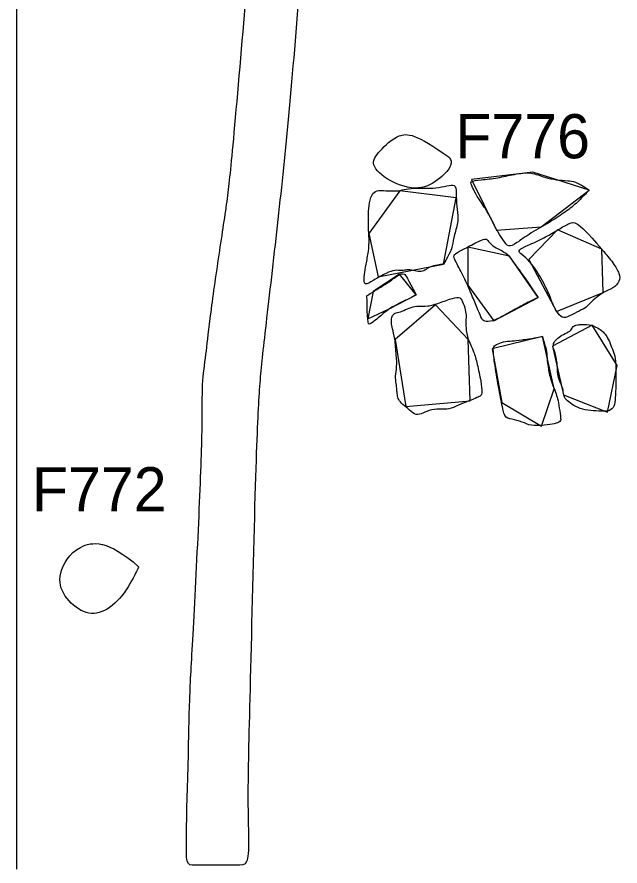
# Model space of a CAD drawing. Extents: x -29.4 to 22.1, y 358.8 to 440.
# Drawn here: x -10 to -3.86, y 420.03 to 428.68 of the extents above; entities that cross this region are included whole.
import ezdxf

# ---------------------------------------------------------------- set-up
doc = ezdxf.new("R2010")
doc.units = 0
for name, color, linetype in [('Feature Labels', 7, 'Continuous'), ('Posthole', 7, 'Continuous'), ('Quadrat Lines', 7, 'Continuous'), ('Stone', 7, 'Continuous'), ('Trench', 7, 'Continuous')]:
    doc.layers.add(name, color=color, linetype=linetype)

msp = doc.modelspace()

# ---------------------------------------------------------------- linework, layer by layer
at = {"layer": 'Posthole'}
for points in [[(-5.596, 427.254), (-5.9356, 427.4985), (-6.119, 427.5053), (-6.3159, 427.3083), (-6.411, 427.186), (-6.2208, 427.0026), (-5.8948, 426.9007), (-5.6775, 427.0434), (-5.5553, 427.1792), (-5.596, 427.254), (-5.596, 427.254), (-5.596, 427.254)], [(-8.7604, 423.0815), (-9.0708, 423.3581), (-9.4038, 423.3242), (-9.5956, 423.0025), (-9.5336, 422.7767), (-9.3191, 422.5904), (-9.1103, 422.6073), (-8.8959, 422.7993), (-8.7604, 423.0815), (-8.7604, 423.0815), (-8.7604, 423.0815)]]:
    msp.add_open_spline(points, degree=3, dxfattribs=at)
at = {"layer": 'Quadrat Lines'}
for p, q in [((-10, 420), (-10, 430)), ((-4.7436, 427.1022), (-5.3704, 427.0258)), ((-4.1713, 426.9181), (-4.7436, 427.1022)), ((-5.3704, 427.0258), (-5.1154, 426.5115)), ((-6.0985, 426.9134), (-6.4148, 426.4761)), ((-5.5274, 426.8403), (-6.0985, 426.9134)), ((-4.6601, 426.5439), (-4.1713, 426.9181)), ((-5.6551, 426.1656), (-5.5274, 426.8403)), ((-5.1154, 426.5115), (-4.6601, 426.5439)), ((-6.4148, 426.4761), (-6.322, 426.0353)), ((-4.4946, 426.5131), (-4.7856, 426.2132)), ((-4.0427, 426.3166), (-4.4946, 426.5131)), ((-5.4071, 426.3393), (-5.4073, 425.9523)), ((-4.9819, 426.2462), (-5.4071, 426.3393)), ((-4.0299, 425.8767), (-4.0427, 426.3166)), ((-4.6906, 425.8248), (-4.9819, 426.2462)), ((-4.7856, 426.2132), (-4.5045, 425.6837)), ((-6.322, 426.0353), (-5.6551, 426.1656)), ((-6.1047, 426.0619), (-6.3706, 425.8868)), ((-5.9327, 425.8516), (-6.1047, 426.0619)), ((-5.4073, 425.9523), (-5.1422, 425.5861)), ((-6.3706, 425.8868), (-6.4272, 425.6075)), ((-6.2147, 425.7073), (-5.9327, 425.8516)), ((-4.5045, 425.6837), (-4.0299, 425.8767)), ((-5.7363, 425.7516), (-6.146, 425.3955)), ((-5.4028, 425.3954), (-5.7363, 425.7516)), ((-5.1422, 425.5861), (-4.6906, 425.8248)), ((-6.4272, 425.6075), (-6.2147, 425.7073)), ((-4.1417, 425.5424), (-4.5431, 425.3279)), ((-3.8849, 425.1329), (-4.1417, 425.5424)), ((-4.6451, 425.4276), (-5.159, 425.3013)), ((-4.527, 424.8945), (-4.6451, 425.4276)), ((-6.146, 425.3955), (-6.0399, 424.7135)), ((-5.3848, 424.7738), (-5.4028, 425.3954)), ((-4.5431, 425.3279), (-4.4322, 424.8349)), ((-5.159, 425.3013), (-5.0603, 424.7565)), ((-3.9834, 424.655), (-3.8849, 425.1329)), ((-4.6561, 424.5147), (-4.527, 424.8945)), ((-4.4322, 424.8349), (-3.9834, 424.655)), ((-6.0399, 424.7135), (-5.3848, 424.7738)), ((-5.0603, 424.7565), (-4.6561, 424.5147))]:
    msp.add_line(p, q, dxfattribs=at)
at = {"layer": 'Stone'}
for points in [[(-4.1713, 426.9181), (-4.2934, 427.0093), (-4.3943, 427.0142), (-4.5001, 427.024), (-4.6206, 427.0435), (-4.7606, 427.107), (-4.9331, 427.0826), (-5.104, 427.0419), (-5.2798, 427.0223), (-5.3938, 427.0126), (-5.3596, 426.9523), (-5.3221, 426.8628), (-5.2229, 426.7292), (-5.1561, 426.6038), (-5.0991, 426.4849), (-5.0422, 426.4068), (-4.995, 426.3319), (-4.9185, 426.3726), (-4.7703, 426.4817), (-4.5652, 426.5957), (-4.4041, 426.7015), (-4.2918, 426.7911), (-4.1713, 426.9181), (-4.1713, 426.9181), (-4.1713, 426.9181)], [(-5.6551, 426.1656), (-5.5857, 426.2762), (-5.5644, 426.3527), (-5.5474, 426.4604), (-5.4965, 426.612), (-5.5191, 426.7126), (-5.5248, 426.8586), (-5.5276, 426.9777), (-5.5857, 426.9692), (-5.7061, 426.9436), (-5.8123, 426.9351), (-5.9653, 426.9436), (-6.0588, 426.9252), (-6.1282, 426.9068), (-6.2472, 426.9139), (-6.3379, 426.9196), (-6.3903, 426.8785), (-6.4158, 426.7608), (-6.4214, 426.6489), (-6.4186, 426.5142), (-6.4087, 426.391), (-6.4229, 426.2648), (-6.4512, 426.1245), (-6.4654, 426.0409), (-6.4639, 425.936), (-6.3761, 425.9984), (-6.2288, 426.0792), (-6.1495, 426.1075), (-6.073, 426.0962), (-6.0305, 426.1089), (-5.9653, 426.1033), (-5.8959, 426.0848), (-5.8421, 426.099), (-5.801, 426.1387), (-5.7103, 426.1557), (-5.6551, 426.1656), (-5.6551, 426.1656), (-5.6551, 426.1656)], [(-4.0427, 426.3166), (-4.1974, 426.4957), (-4.3064, 426.6048), (-4.378, 426.5804), (-4.5018, 426.5087), (-4.6222, 426.4338), (-4.8078, 426.3508), (-4.8957, 426.3084), (-4.881, 426.2775), (-4.798, 426.2221), (-4.6873, 426.0739), (-4.5783, 425.8687), (-4.5424, 425.7564), (-4.5066, 425.688), (-4.4464, 425.6082), (-4.3764, 425.631), (-4.2674, 425.6929), (-4.1957, 425.7222), (-4.1534, 425.7824), (-4.072, 425.8427), (-4.0297, 425.8769), (-3.9239, 425.9192), (-3.8555, 425.9892), (-3.8588, 426.0658), (-3.919, 426.1716), (-4.0427, 426.3166), (-4.0427, 426.3166), (-4.0427, 426.3166)], [(-4.6906, 425.8248), (-4.8436, 426.0527), (-4.9624, 426.2091), (-4.9982, 426.2677), (-5.078, 426.31), (-5.1577, 426.3524), (-5.2001, 426.3996), (-5.2212, 426.4289), (-5.2749, 426.411), (-5.4312, 426.328), (-5.5321, 426.2742), (-5.5565, 426.2498), (-5.5354, 426.1961), (-5.4426, 426.0316), (-5.371, 425.8638), (-5.314, 425.7205), (-5.2701, 425.6179), (-5.2456, 425.5756), (-5.1561, 425.5805), (-5.0487, 425.6359), (-4.9331, 425.701), (-4.7589, 425.7955), (-4.6906, 425.8248), (-4.6906, 425.8248), (-4.6906, 425.8248)], [(-5.9327, 425.8516), (-6.0226, 426.0225), (-6.0543, 426.0824), (-6.1142, 426.0551), (-6.2225, 425.9749), (-6.3353, 425.9053), (-6.4322, 425.8472), (-6.4383, 425.841), (-6.4313, 425.8022), (-6.433, 425.73), (-6.4295, 425.6251), (-6.4216, 425.5652), (-6.4172, 425.5484), (-6.3802, 425.5678), (-6.3185, 425.6181), (-6.271, 425.6595), (-6.2049, 425.7141), (-6.1142, 425.7608), (-5.9926, 425.819), (-5.9327, 425.8516), (-5.9327, 425.8516), (-5.9327, 425.8516)], [(-5.4028, 425.3954), (-5.431, 425.4867), (-5.4244, 425.6212), (-5.4244, 425.671), (-5.4526, 425.7689), (-5.4824, 425.8337), (-5.5521, 425.8237), (-5.6982, 425.7673), (-5.8226, 425.7324), (-5.9056, 425.7424), (-5.9869, 425.7258), (-6.0599, 425.6926), (-6.1296, 425.6677), (-6.1645, 425.661), (-6.186, 425.6228), (-6.1877, 425.5697), (-6.1761, 425.5116), (-6.1495, 425.4153), (-6.1346, 425.2261), (-6.1279, 425.1215), (-6.1479, 425.0202), (-6.1362, 424.9472), (-6.1296, 424.8824), (-6.1263, 424.8359), (-6.1163, 424.7828), (-6.0748, 424.7397), (-5.9985, 424.6766), (-5.9338, 424.6218), (-5.8691, 424.6434), (-5.7795, 424.6865), (-5.665, 424.6865), (-5.5787, 424.6882), (-5.4741, 424.743), (-5.3945, 424.7695), (-5.3049, 424.8094), (-5.2717, 424.821), (-5.2601, 424.8559), (-5.27, 424.9588), (-5.3132, 425.158), (-5.3447, 425.2709), (-5.4028, 425.3954), (-5.4028, 425.3954), (-5.4028, 425.3954)], [(-4.1417, 425.5424), (-4.2292, 425.5539), (-4.3009, 425.5453), (-4.3396, 425.5338), (-4.3468, 425.4907), (-4.4185, 425.4592), (-4.4802, 425.4219), (-4.5246, 425.3817), (-4.5433, 425.33), (-4.5246, 425.2827), (-4.4916, 425.1506), (-4.4974, 425.0602), (-4.4802, 424.9928), (-4.44, 424.9081), (-4.4328, 424.8421), (-4.4228, 424.7976), (-4.364, 424.7474), (-4.2894, 424.7015), (-4.1861, 424.6728), (-4.0714, 424.6685), (-3.9624, 424.6599), (-3.9122, 424.7187), (-3.905, 424.7819), (-3.8964, 425.0057), (-3.8993, 425.221), (-3.9365, 425.297), (-3.9624, 425.3774), (-4.0025, 425.4477), (-4.0283, 425.4721), (-4.0628, 425.5065), (-4.1417, 425.5424), (-4.1417, 425.5424), (-4.1417, 425.5424)], [(-4.6451, 425.4276), (-4.7728, 425.4046), (-4.8646, 425.3946), (-4.9607, 425.3802), (-5.0439, 425.3788), (-5.1227, 425.3429), (-5.1514, 425.3228), (-5.1457, 425.2367), (-5.107, 424.9727), (-5.0596, 424.7388), (-5.0367, 424.6025), (-4.965, 424.5853), (-4.8488, 424.558), (-4.7685, 424.5149), (-4.6207, 424.5221), (-4.5218, 424.5379), (-4.4572, 424.5566), (-4.4615, 424.6039), (-4.4802, 424.7345), (-4.4959, 424.8134), (-4.5189, 424.8766), (-4.5547, 424.9584), (-4.5748, 425.0387), (-4.5863, 425.0975), (-4.6006, 425.1793), (-4.6021, 425.2812), (-4.625, 425.3458), (-4.6451, 425.4276), (-4.6451, 425.4276), (-4.6451, 425.4276)]]:
    msp.add_open_spline(points, degree=3, dxfattribs=at)
at = {"layer": 'Trench'}
msp.add_open_spline([(-6.916, 438.2474), (-6.9522, 438.7154), (-6.9628, 438.8834), (-6.9673, 439.0923), (-6.9946, 439.3511), (-7.0043, 439.3858), (-7.0166, 439.4393), (-7.0618, 440.0227), (-7.1021, 440.0227), (-7.273, 440.0227), (-7.5445, 440.0227), (-7.6953, 440.0227), (-7.7305, 440.0227), (-7.7506, 439.9322), (-7.7557, 439.4946), (-7.7456, 439.0973), (-7.7104, 438.7453), (-7.635, 438.3279), (-7.6249, 437.9859), (-7.6211, 437.7973), (-7.6224, 437.7297), (-7.617, 437.6351), (-7.613, 437.6067), (-7.6116, 437.5689), (-7.6103, 437.5405), (-7.6089, 437.5041), (-7.6076, 437.4608), (-7.6048, 437.3933), (-7.5994, 437.3325), (-7.6008, 437.2771), (-7.5788, 437.0105), (-7.5816, 436.5976), (-7.5484, 436.2013), (-7.5013, 435.6526), (-7.459, 435.071), (-7.3987, 433.4647), (-7.3836, 433.168), (-7.3987, 432.6801), (-7.4691, 431.6894), (-7.5696, 430.4281), (-7.6099, 429.8045), (-7.6601, 428.9244), (-7.811, 427.2235), (-7.8512, 426.8413), (-7.9467, 426.2328), (-8.0422, 425.5488), (-8.0724, 425.239), (-8.1176, 424.9574), (-8.1076, 424.555), (-8.1428, 423.5894), (-8.2132, 422.2557), (-8.2433, 421.7528), (-8.2534, 421.099), (-8.2685, 420.7017), (-8.2735, 420.2943), (-8.2785, 420.0401), (-8.2031, 420.0401), (-8.0523, 420.0401), (-7.7355, 420.0401), (-7.6501, 420.0401), (-7.635, 420.2591), (-7.6551, 420.7419), (-7.6249, 421.8383), (-7.5696, 424.1668), (-7.5344, 424.9061), (-7.4942, 425.3034), (-7.3685, 426.3696), (-7.2579, 427.3864), (-7.1473, 428.6286), (-7.0216, 430.3567), (-6.9211, 431.6894), (-6.8205, 432.8692), (-6.8054, 434.2019), (-6.8255, 435.1122), (-6.8356, 435.6232), (-6.8909, 437.3381), (-6.916, 438.0714), (-6.916, 438.2474), (-6.916, 438.2474), (-6.916, 438.2474)], degree=3, dxfattribs=at)

# ---------------------------------------------------------------- texts
at = {"layer": 'Feature Labels'}
for s, p in [('F776', (-5.5343, 427.2435)), ('F772', (-9.8475, 423.6459))]:
    msp.add_text(s, height=0.45, dxfattribs=at).set_placement(p)

doc.saveas('drawing.dxf')
